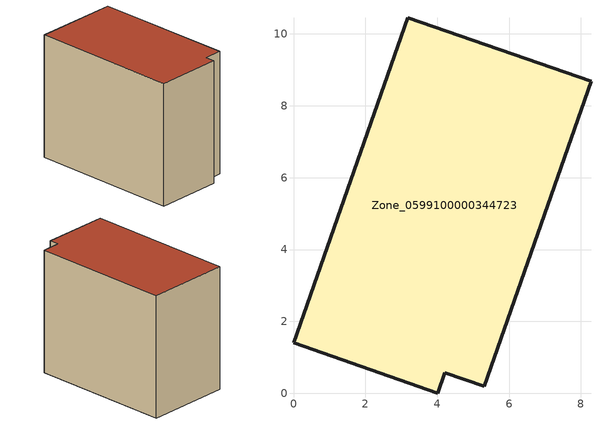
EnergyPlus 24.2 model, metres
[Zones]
Zone_0599100000344723
 floor ground (C_G): 0,1.4 3.18,10.45 8.28,8.68 5.3,0.19 4.21,0.57 4.02,0 z0
 wall outside (C_F): 3.18,10.45 0,1.4 4.02,0 4.21,0.57 5.3,0.19 8.28,8.68 3.18,10.45 z0:7.93
 roof outside (C_R): 8.28,8.68 3.18,10.45 0,1.4 4.02,0 4.21,0.57 5.3,0.19 z7.93
[BUILDING]
Pand.0599100000344723: North Axis=0; Terrain=City; Loads Convergence Tolerance Value=0.04; Temperature Convergence Tolerance Value=0.4; Solar Distribution=FullExterior; Maximum Number of Warmup Days=25; Minimum Number of Warmup Days=1
[Site:Location]
Rotterdam.The.Hague.AP_ZH_NLD Design_Conditions: Latitude=51.96; Longitude=4.45; Time Zone=1; Elevation=-4.5
[SITE:GROUNDTEMPERATURE:BUILDINGSURFACE]
18, 18, 18, 18, 18, 18, 18, 18, 18, 18, 18, 18
[MATERIAL] Thermal Absorptance=0.9; Solar Absorptance=0.7; Visible Absorptance=0.7
Name | Roughness | Thickness | Conductivity | Density | Specific Heat
G.TI.1992-2005 | MediumSmooth | 0.15 | 0.06 | 540 | 1210
F.TI.1992-2005 | Rough | 0.3 | 0.12 | 1920 | 840
R.TI.1992-2005 | MediumRough | 0.2 | 0.08 | 1500 | 1000
[CONSTRUCTION]
C_G: G.TI.1992-2005
C_F: F.TI.1992-2005
C_R: R.TI.1992-2005
[ZONE]
Zone_0599100000344723: Type=1; Multiplier=1; Ceiling Height=Autocalculate; Volume=Autocalculate; Floor Area=autocalculate; Part of Total Floor Area=Yes
[ZONEINFILTRATION:DESIGNFLOWRATE]
Infil_Zone_0599100000344723: Zone or ZoneList or Space or SpaceList=Zone_0599100000344723; Schedule=AlwaysOn; Design Flow Rate Calculation Method=Flow/Area; Flow Rate per Floor Area=0.0015; Constant Term Coefficient=1; Temperature Term Coefficient=0; Velocity Term Coefficient=0; Velocity Squared Term Coefficient=0
[HVACTEMPLATE:ZONE:IDEALLOADSAIRSYSTEM]
Zone_0599100000344723: Maximum Heating Supply Air Temperature=50; Minimum Cooling Supply Air Temperature=13; Maximum Heating Supply Air Humidity Ratio=0.0156; Minimum Cooling Supply Air Humidity Ratio=0.0077; Heating Limit=NoLimit; Cooling Limit=NoLimit; Dehumidification Control Type=ConstantSensibleHeatRatio; Cooling Sensible Heat Ratio=0.7; Dehumidification Setpoint=60; Humidification Control Type=None; Humidification Setpoint=30; Outdoor Air Method=None; Outdoor Air Flow Rate per Person=0.00944; Outdoor Air Flow Rate per Zone Floor Area=0; Outdoor Air Flow Rate per Zone=0; Demand Controlled Ventilation Type=None; Outdoor Air Economizer Type=NoEconomizer; Heat Recovery Type=None; Sensible Heat Recovery Effectiveness=0.7; Latent Heat Recovery Effectiveness=0.65
[ZONECONTROL:THERMOSTAT]
ThermostatControl_Zone_0599100000344723: Zone or ZoneList=Zone_0599100000344723; Control Type Schedule=DualSetpointControlType; Control 1=Thermostat_Zone_0599100000344723; Temperature Difference Between Cutout And Setpoint=0
[THERMOSTATSETPOINT:DUALSETPOINT]
Thermostat_Zone_0599100000344723: Heating Setpoint Temperature Schedule=HeatingSetpoint_Zone_0599100000344723; Cooling Setpoint Temperature Schedule=CoolingSetpoint_Zone_0599100000344723
[SCHEDULE:COMPACT]
HeatingSetpoint_Zone_0599100000344723: Through: 12/31, For: AllDays, Until: 24:00, 21
CoolingSetpoint_Zone_0599100000344723: Through: 12/31, For: AllDays, Until: 24:00, 24
DualSetpointControlType: Through: 12/31, For: AllDays, Until: 24:00, 4
AlwaysOn: Through: 12/31, For: AllDays, Until: 24:00, 1
